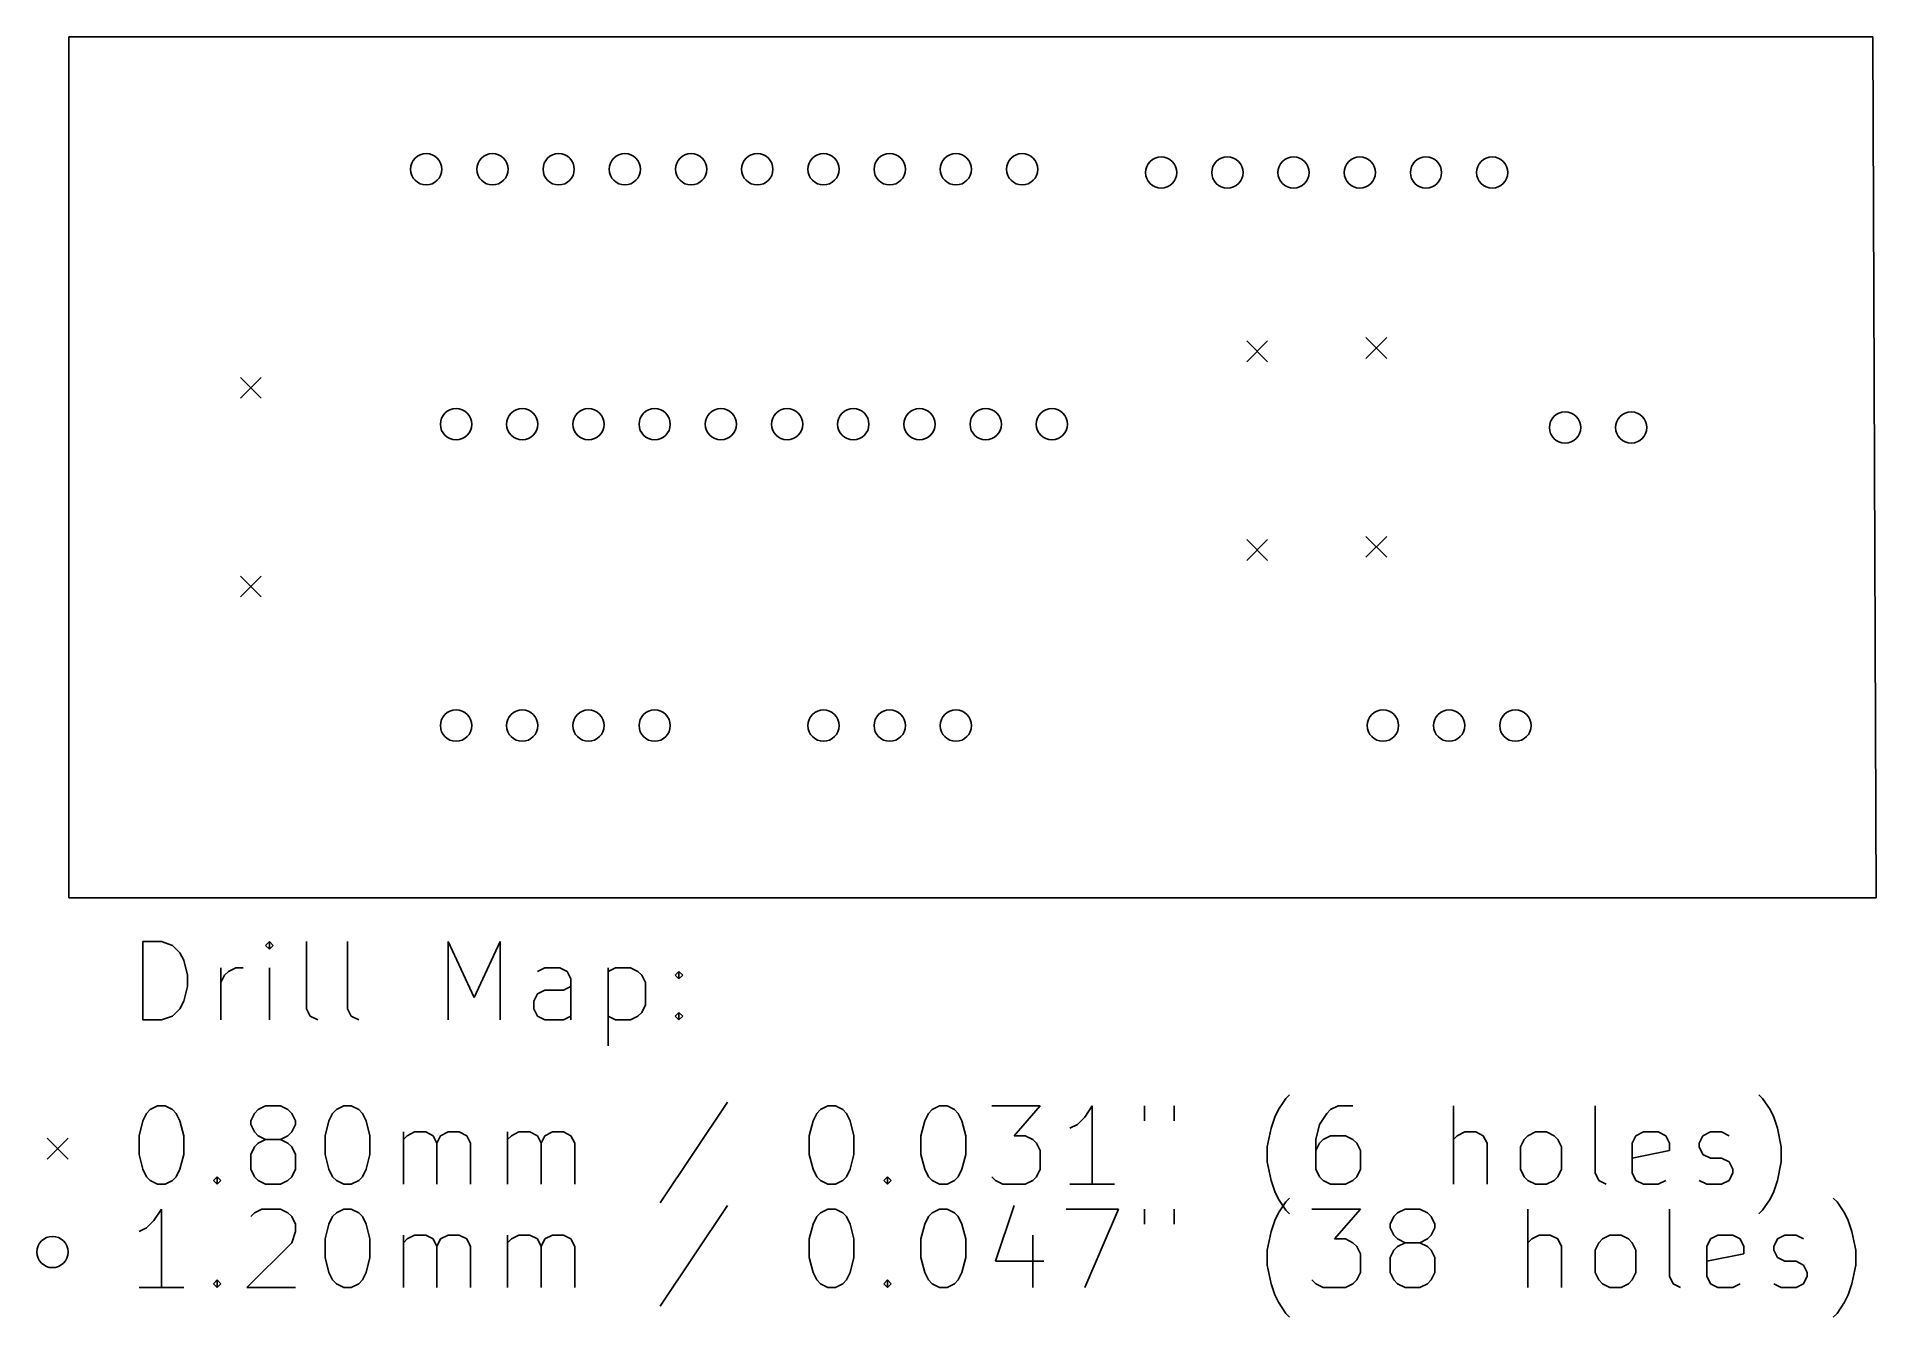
# Model space of a CAD drawing. Extents: x 81.5 to 152, y -143.1 to -94.
import ezdxf

# ---------------------------------------------------------------- set-up
doc = ezdxf.new("R2010")
doc.units = 0
doc.layers.add('BLACK', color=7, linetype='CONTINUOUS')

msp = doc.modelspace()

# ---------------------------------------------------------------- linework, layer by layer
at = {"layer": 'BLACK', "linetype": 'CONTINUOUS'}
for p, q in [((82.677, -93.98), (82.677, -127)), ((82.677, -93.98), (151.892, -93.98)), ((151.892, -93.98), (152.019, -127)), ((127.87, -105.645), (128.67, -106.445)), ((128.67, -105.645), (127.87, -106.445)), ((132.442, -105.518), (133.242, -106.318)), ((133.242, -105.518), (132.442, -106.318)), ((89.262, -107.042), (90.062, -107.842)), ((90.062, -107.042), (89.262, -107.842)), ((127.87, -113.265), (128.67, -114.065)), ((128.67, -113.265), (127.87, -114.065)), ((132.442, -113.138), (133.242, -113.938)), ((133.242, -113.138), (132.442, -113.938)), ((89.262, -114.662), (90.062, -115.462)), ((90.062, -114.662), (89.262, -115.462)), ((152.019, -127), (82.677, -127)), ((85.5163, -131.682), (85.5163, -128.682)), ((85.5163, -128.682), (86.2306, -128.682)), ((86.2306, -128.682), (86.6591, -128.825)), ((86.6591, -128.825), (86.9449, -129.111)), ((86.9449, -129.111), (87.0877, -129.396)), ((90.3734, -128.682), (90.2306, -128.825)), ((90.2306, -128.825), (90.3734, -128.968)), ((90.5163, -128.825), (90.3734, -128.682)), ((90.3734, -128.682), (90.3734, -128.968)), ((90.3734, -128.968), (90.5163, -128.825)), ((91.802, -131.254), (91.802, -128.682)), ((93.3734, -131.254), (93.3734, -128.682)), ((97.2306, -131.682), (97.2306, -128.682)), ((97.2306, -128.682), (98.2306, -130.825)), ((98.2306, -130.825), (99.2306, -128.682)), ((99.2306, -128.682), (99.2306, -131.682)), ((87.0877, -129.396), (87.2306, -129.968)), ((88.5163, -131.682), (88.5163, -129.682)), ((88.6591, -129.968), (88.802, -129.825)), ((88.802, -129.825), (89.0877, -129.682)), ((89.0877, -129.682), (89.3734, -129.682)), ((90.3734, -131.682), (90.3734, -129.682)), ((100.945, -129.682), (100.659, -129.825)), ((101.516, -129.682), (100.945, -129.682)), ((101.802, -129.825), (101.516, -129.682)), ((101.945, -130.111), (101.802, -129.825)), ((103.373, -129.682), (103.373, -132.682)), ((103.373, -129.825), (103.659, -129.682)), ((103.659, -129.682), (104.231, -129.682)), ((104.231, -129.682), (104.516, -129.825)), ((104.516, -129.825), (104.659, -129.968)), ((105.945, -129.968), (106.088, -129.825)), ((106.088, -129.825), (106.231, -129.968)), ((106.088, -129.825), (106.088, -130.111)), ((87.2306, -130.396), (87.0877, -130.968)), ((87.2306, -129.968), (87.2306, -130.396)), ((88.5163, -130.254), (88.6591, -129.968)), ((100.659, -130.682), (100.945, -130.539)), ((100.945, -130.539), (101.659, -130.539)), ((101.659, -130.539), (101.945, -130.396)), ((101.945, -131.682), (101.945, -130.111)), ((104.659, -129.968), (104.802, -130.254)), ((104.802, -130.254), (104.802, -131.111)), ((106.088, -130.111), (105.945, -129.968)), ((106.231, -129.968), (106.088, -130.111)), ((86.9449, -131.254), (86.6591, -131.539)), ((87.0877, -130.968), (86.9449, -131.254)), ((91.9449, -131.539), (91.802, -131.254)), ((93.5163, -131.539), (93.3734, -131.254)), ((100.516, -130.968), (100.659, -130.682)), ((100.516, -131.254), (100.516, -130.968)), ((100.659, -131.539), (100.516, -131.254)), ((104.802, -131.111), (104.659, -131.396)), ((86.2306, -131.682), (85.5163, -131.682)), ((86.6591, -131.539), (86.2306, -131.682)), ((92.2306, -131.682), (91.9449, -131.539)), ((93.802, -131.682), (93.5163, -131.539)), ((100.945, -131.682), (100.659, -131.539)), ((101.659, -131.682), (100.945, -131.682)), ((101.945, -131.539), (101.659, -131.682)), ((103.659, -131.682), (103.373, -131.539)), ((104.231, -131.682), (103.659, -131.682)), ((104.516, -131.539), (104.231, -131.682)), ((104.659, -131.396), (104.516, -131.539)), ((105.945, -131.539), (106.088, -131.396)), ((106.088, -131.682), (105.945, -131.539)), ((106.088, -131.396), (106.231, -131.539)), ((106.088, -131.396), (106.088, -131.682)), ((106.231, -131.539), (106.088, -131.682)), ((129.088, -135.125), (129.373, -134.696)), ((129.373, -134.696), (129.516, -134.554)), ((147.659, -134.696), (147.516, -134.554)), ((147.945, -135.125), (147.659, -134.696)), ((85.5163, -135.554), (85.6591, -135.268)), ((85.6591, -135.268), (85.802, -135.125)), ((85.802, -135.125), (86.0877, -134.982)), ((86.0877, -134.982), (86.3734, -134.982)), ((86.3734, -134.982), (86.6591, -135.125)), ((86.6591, -135.125), (86.802, -135.268)), ((86.802, -135.268), (86.9449, -135.554)), ((89.6591, -135.554), (89.802, -135.268)), ((89.802, -135.268), (89.9449, -135.125)), ((89.9449, -135.125), (90.2306, -134.982)), ((90.2306, -134.982), (90.802, -134.982)), ((90.802, -134.982), (91.0877, -135.125)), ((91.0877, -135.125), (91.2306, -135.268)), ((91.2306, -135.268), (91.3734, -135.554)), ((92.6591, -135.554), (92.802, -135.268)), ((92.802, -135.268), (92.9449, -135.125)), ((92.9449, -135.125), (93.2306, -134.982)), ((93.2306, -134.982), (93.5163, -134.982)), ((93.5163, -134.982), (93.802, -135.125)), ((93.802, -135.125), (93.9449, -135.268)), ((93.9449, -135.268), (94.0877, -135.554)), ((107.945, -134.839), (105.373, -138.696)), ((111.231, -135.554), (111.373, -135.268)), ((111.373, -135.268), (111.516, -135.125)), ((111.516, -135.125), (111.802, -134.982)), ((111.802, -134.982), (112.088, -134.982)), ((112.088, -134.982), (112.373, -135.125)), ((112.373, -135.125), (112.516, -135.268)), ((112.516, -135.268), (112.659, -135.554)), ((115.516, -135.554), (115.659, -135.268)), ((115.659, -135.268), (115.802, -135.125)), ((115.802, -135.125), (116.088, -134.982)), ((116.088, -134.982), (116.373, -134.982)), ((116.373, -134.982), (116.659, -135.125)), ((116.659, -135.125), (116.802, -135.268)), ((116.802, -135.268), (116.945, -135.554)), ((118.088, -134.982), (119.945, -134.982)), ((119.945, -134.982), (118.945, -136.125)), ((121.659, -135.411), (121.373, -135.696)), ((121.945, -134.982), (121.659, -135.411)), ((121.945, -137.982), (121.945, -134.982)), ((123.945, -134.982), (123.945, -135.554)), ((125.088, -134.982), (125.088, -135.554)), ((128.802, -135.839), (128.945, -135.411)), ((128.945, -135.411), (129.088, -135.125)), ((130.945, -135.268), (130.659, -135.696)), ((131.088, -135.125), (130.945, -135.268)), ((131.373, -134.982), (131.088, -135.125)), ((131.945, -134.982), (131.373, -134.982)), ((135.802, -137.982), (135.802, -134.982)), ((141.231, -137.554), (141.231, -134.982)), ((148.088, -135.411), (147.945, -135.125)), ((148.231, -135.839), (148.088, -135.411)), ((85.3734, -136.125), (85.5163, -135.554)), ((85.3734, -136.839), (85.3734, -136.125)), ((86.9449, -135.554), (87.0877, -136.125)), ((87.0877, -136.125), (87.0877, -136.839)), ((89.6591, -135.696), (89.6591, -135.554)), ((89.802, -135.982), (89.6591, -135.696)), ((89.9449, -136.125), (89.802, -135.982)), ((90.2306, -136.268), (89.9449, -136.125)), ((91.0877, -136.125), (90.802, -136.268)), ((91.2306, -135.982), (91.0877, -136.125)), ((91.3734, -135.696), (91.2306, -135.982)), ((91.3734, -135.554), (91.3734, -135.696)), ((92.5163, -136.125), (92.6591, -135.554)), ((92.5163, -136.839), (92.5163, -136.125)), ((94.0877, -135.554), (94.2306, -136.125)), ((94.2306, -136.125), (94.2306, -136.839)), ((95.5163, -137.982), (95.5163, -135.982)), ((95.5163, -136.268), (95.6591, -136.125)), ((95.6591, -136.125), (95.9449, -135.982)), ((95.9449, -135.982), (96.3734, -135.982)), ((96.3734, -135.982), (96.6591, -136.125)), ((96.6591, -136.125), (96.802, -136.411)), ((96.802, -136.411), (96.9449, -136.125)), ((96.9449, -136.125), (97.2306, -135.982)), ((97.2306, -135.982), (97.6591, -135.982)), ((97.6591, -135.982), (97.9449, -136.125)), ((97.9449, -136.125), (98.0877, -136.411)), ((99.5163, -137.982), (99.5163, -135.982)), ((99.5163, -136.268), (99.6591, -136.125)), ((99.6591, -136.125), (99.9449, -135.982)), ((99.9449, -135.982), (100.373, -135.982)), ((100.373, -135.982), (100.659, -136.125)), ((100.659, -136.125), (100.802, -136.411)), ((100.802, -136.411), (100.945, -136.125)), ((100.945, -136.125), (101.231, -135.982)), ((101.231, -135.982), (101.659, -135.982)), ((101.659, -135.982), (101.945, -136.125)), ((101.945, -136.125), (102.088, -136.411)), ((111.088, -136.125), (111.231, -135.554)), ((111.088, -136.839), (111.088, -136.125)), ((112.659, -135.554), (112.802, -136.125)), ((112.802, -136.125), (112.802, -136.839)), ((115.373, -136.125), (115.516, -135.554)), ((115.373, -136.839), (115.373, -136.125)), ((116.945, -135.554), (117.088, -136.125)), ((117.088, -136.125), (117.088, -136.839)), ((118.945, -136.125), (119.373, -136.125)), ((119.373, -136.125), (119.659, -136.268)), ((121.373, -135.696), (121.088, -135.839)), ((128.659, -136.554), (128.802, -135.839)), ((130.659, -135.696), (130.516, -136.268)), ((131.088, -136.125), (130.802, -136.268)), ((131.659, -136.125), (131.088, -136.125)), ((131.945, -136.268), (131.659, -136.125)), ((135.945, -136.125), (135.802, -136.268)), ((136.231, -135.982), (135.945, -136.125)), ((136.659, -135.982), (136.231, -135.982)), ((136.945, -136.125), (136.659, -135.982)), ((137.088, -136.411), (136.945, -136.125)), ((138.516, -136.268), (138.659, -136.125)), ((138.659, -136.125), (138.945, -135.982)), ((138.945, -135.982), (139.373, -135.982)), ((139.373, -135.982), (139.659, -136.125)), ((139.659, -136.125), (139.802, -136.268)), ((142.659, -136.411), (142.802, -136.125)), ((142.802, -136.125), (143.088, -135.982)), ((143.088, -135.982), (143.659, -135.982)), ((143.659, -135.982), (143.945, -136.125)), ((143.945, -136.125), (144.088, -136.411)), ((145.231, -136.411), (145.373, -136.125)), ((145.373, -136.125), (145.659, -135.982)), ((145.659, -135.982), (146.088, -135.982)), ((146.088, -135.982), (146.373, -136.125)), ((148.373, -136.554), (148.231, -135.839)), ((81.852, -136.225), (82.652, -137.025)), ((82.652, -136.225), (81.852, -137.025)), ((85.5163, -137.411), (85.3734, -136.839)), ((87.0877, -136.839), (86.9449, -137.411)), ((89.802, -136.554), (89.6591, -136.839)), ((89.6591, -136.839), (89.6591, -137.411)), ((89.9449, -136.411), (89.802, -136.554)), ((90.2306, -136.268), (89.9449, -136.411)), ((90.802, -136.268), (90.2306, -136.268)), ((91.0877, -136.411), (90.802, -136.268)), ((91.2306, -136.554), (91.0877, -136.411)), ((91.3734, -136.839), (91.2306, -136.554)), ((91.3734, -137.411), (91.3734, -136.839)), ((92.6591, -137.411), (92.5163, -136.839)), ((94.2306, -136.839), (94.0877, -137.411)), ((96.802, -136.411), (96.802, -137.982)), ((98.0877, -136.411), (98.0877, -137.982)), ((100.802, -136.411), (100.802, -137.982)), ((102.088, -136.411), (102.088, -137.982)), ((111.231, -137.411), (111.088, -136.839)), ((112.802, -136.839), (112.659, -137.411)), ((115.516, -137.411), (115.373, -136.839)), ((117.088, -136.839), (116.945, -137.411)), ((119.659, -136.268), (119.802, -136.411)), ((119.802, -136.411), (119.945, -136.696)), ((119.945, -136.696), (119.945, -137.411)), ((128.659, -137.125), (128.659, -136.554)), ((130.516, -136.268), (130.516, -137.411)), ((130.659, -136.411), (130.516, -136.696)), ((130.802, -136.268), (130.659, -136.411)), ((132.088, -136.411), (131.945, -136.268)), ((132.231, -136.696), (132.088, -136.411)), ((132.231, -137.411), (132.231, -136.696)), ((137.088, -137.982), (137.088, -136.411)), ((138.373, -136.554), (138.516, -136.268)), ((138.373, -137.411), (138.373, -136.554)), ((139.802, -136.268), (139.945, -136.554)), ((139.945, -136.554), (139.945, -137.411)), ((142.659, -137.554), (142.659, -136.411)), ((144.088, -136.696), (142.659, -136.982)), ((144.088, -136.411), (144.088, -136.696)), ((145.231, -136.554), (145.231, -136.411)), ((145.373, -136.839), (145.231, -136.554)), ((145.659, -136.982), (145.373, -136.839)), ((148.373, -137.125), (148.373, -136.554)), ((85.6591, -137.696), (85.5163, -137.411)), ((86.9449, -137.411), (86.802, -137.696)), ((89.6591, -137.411), (89.802, -137.696)), ((91.2306, -137.696), (91.3734, -137.411)), ((92.802, -137.696), (92.6591, -137.411)), ((94.0877, -137.411), (93.9449, -137.696)), ((111.373, -137.696), (111.231, -137.411)), ((112.659, -137.411), (112.516, -137.696)), ((115.659, -137.696), (115.516, -137.411)), ((116.945, -137.411), (116.802, -137.696)), ((119.945, -137.411), (119.802, -137.696)), ((128.802, -137.839), (128.659, -137.125)), ((130.516, -137.411), (130.659, -137.696)), ((132.088, -137.696), (132.231, -137.411)), ((138.516, -137.696), (138.373, -137.411)), ((139.945, -137.411), (139.802, -137.696)), ((141.373, -137.839), (141.231, -137.554)), ((142.802, -137.839), (142.659, -137.554)), ((146.088, -136.982), (145.659, -136.982)), ((146.373, -137.125), (146.088, -136.982)), ((146.516, -137.411), (146.373, -137.125)), ((146.373, -137.839), (146.516, -137.554)), ((146.516, -137.554), (146.516, -137.411)), ((148.231, -137.839), (148.373, -137.125)), ((85.802, -137.839), (85.6591, -137.696)), ((86.0877, -137.982), (85.802, -137.839)), ((86.3734, -137.982), (86.0877, -137.982)), ((86.6591, -137.839), (86.3734, -137.982)), ((86.802, -137.696), (86.6591, -137.839)), ((88.2306, -137.839), (88.3734, -137.696)), ((88.3734, -137.982), (88.2306, -137.839)), ((88.3734, -137.696), (88.5163, -137.839)), ((88.3734, -137.696), (88.3734, -137.982)), ((88.5163, -137.839), (88.3734, -137.982)), ((89.802, -137.696), (89.9449, -137.839)), ((89.9449, -137.839), (90.2306, -137.982)), ((90.2306, -137.982), (90.802, -137.982)), ((90.802, -137.982), (91.0877, -137.839)), ((91.0877, -137.839), (91.2306, -137.696)), ((92.9449, -137.839), (92.802, -137.696)), ((93.2306, -137.982), (92.9449, -137.839)), ((93.5163, -137.982), (93.2306, -137.982)), ((93.802, -137.839), (93.5163, -137.982)), ((93.9449, -137.696), (93.802, -137.839)), ((111.516, -137.839), (111.373, -137.696)), ((111.802, -137.982), (111.516, -137.839)), ((112.088, -137.982), (111.802, -137.982)), ((112.373, -137.839), (112.088, -137.982)), ((112.516, -137.696), (112.373, -137.839)), ((113.945, -137.839), (114.088, -137.696)), ((114.088, -137.982), (113.945, -137.839)), ((114.088, -137.696), (114.231, -137.839)), ((114.088, -137.696), (114.088, -137.982)), ((114.231, -137.839), (114.088, -137.982)), ((115.802, -137.839), (115.659, -137.696)), ((116.088, -137.982), (115.802, -137.839)), ((116.373, -137.982), (116.088, -137.982)), ((116.659, -137.839), (116.373, -137.982)), ((116.802, -137.696), (116.659, -137.839)), ((118.231, -137.839), (118.088, -137.696)), ((118.516, -137.982), (118.231, -137.839)), ((119.373, -137.982), (118.516, -137.982)), ((119.659, -137.839), (119.373, -137.982)), ((119.802, -137.696), (119.659, -137.839)), ((122.802, -137.982), (121.088, -137.982)), ((128.945, -138.268), (128.802, -137.839)), ((129.088, -138.554), (128.945, -138.268)), ((130.659, -137.696), (130.802, -137.839)), ((130.802, -137.839), (131.088, -137.982)), ((131.088, -137.982), (131.659, -137.982)), ((131.659, -137.982), (131.945, -137.839)), ((131.945, -137.839), (132.088, -137.696)), ((138.659, -137.839), (138.516, -137.696)), ((138.945, -137.982), (138.659, -137.839)), ((139.373, -137.982), (138.945, -137.982)), ((139.659, -137.839), (139.373, -137.982)), ((139.802, -137.696), (139.659, -137.839)), ((141.659, -137.982), (141.373, -137.839)), ((143.088, -137.982), (142.802, -137.839)), ((143.659, -137.982), (143.088, -137.982)), ((143.945, -137.839), (143.659, -137.982)), ((145.231, -137.839), (145.516, -137.982)), ((145.516, -137.982), (146.088, -137.982)), ((146.088, -137.982), (146.373, -137.839)), ((147.945, -138.554), (148.088, -138.268)), ((148.088, -138.268), (148.231, -137.839)), ((86.2306, -138.942), (85.9449, -139.371)), ((86.2306, -141.942), (86.2306, -138.942)), ((89.802, -139.085), (90.0877, -138.942)), ((90.0877, -138.942), (90.802, -138.942)), ((90.802, -138.942), (91.0877, -139.085)), ((92.9449, -139.085), (93.2306, -138.942)), ((93.2306, -138.942), (93.5163, -138.942)), ((93.5163, -138.942), (93.802, -139.085)), ((107.945, -138.799), (105.373, -142.656)), ((111.516, -139.085), (111.802, -138.942)), ((111.802, -138.942), (112.088, -138.942)), ((112.088, -138.942), (112.373, -139.085)), ((115.802, -139.085), (116.088, -138.942)), ((116.088, -138.942), (116.373, -138.942)), ((116.373, -138.942), (116.659, -139.085)), ((118.945, -138.799), (118.231, -140.942)), ((120.945, -138.942), (122.945, -138.942)), ((122.945, -138.942), (121.659, -141.942)), ((123.945, -138.942), (123.945, -139.514)), ((125.088, -138.942), (125.088, -139.514)), ((129.373, -138.982), (129.088, -138.554)), ((129.088, -139.085), (129.373, -138.656)), ((129.373, -138.656), (129.516, -138.514)), ((129.516, -139.125), (129.373, -138.982)), ((130.373, -138.942), (132.231, -138.942)), ((132.231, -138.942), (131.231, -140.085)), ((133.659, -139.085), (133.945, -138.942)), ((133.945, -138.942), (134.516, -138.942)), ((134.516, -138.942), (134.802, -139.085)), ((138.659, -141.942), (138.659, -138.942)), ((144.088, -141.514), (144.088, -138.942)), ((147.516, -139.125), (147.659, -138.982)), ((147.659, -138.982), (147.945, -138.554)), ((150.516, -138.656), (150.373, -138.514)), ((150.802, -139.085), (150.516, -138.656)), ((85.6591, -139.656), (85.3734, -139.799)), ((85.9449, -139.371), (85.6591, -139.656)), ((89.6591, -139.228), (89.802, -139.085)), ((91.0877, -139.085), (91.2306, -139.228)), ((91.2306, -139.228), (91.3734, -139.514)), ((91.3734, -139.514), (91.3734, -139.799)), ((92.5163, -140.085), (92.6591, -139.514)), ((92.6591, -139.514), (92.802, -139.228)), ((92.802, -139.228), (92.9449, -139.085)), ((93.802, -139.085), (93.9449, -139.228)), ((93.9449, -139.228), (94.0877, -139.514)), ((94.0877, -139.514), (94.2306, -140.085)), ((111.088, -140.085), (111.231, -139.514)), ((111.231, -139.514), (111.373, -139.228)), ((111.373, -139.228), (111.516, -139.085)), ((112.373, -139.085), (112.516, -139.228)), ((112.516, -139.228), (112.659, -139.514)), ((112.659, -139.514), (112.802, -140.085)), ((115.373, -140.085), (115.516, -139.514)), ((115.516, -139.514), (115.659, -139.228)), ((115.659, -139.228), (115.802, -139.085)), ((116.659, -139.085), (116.802, -139.228)), ((116.802, -139.228), (116.945, -139.514)), ((116.945, -139.514), (117.088, -140.085)), ((128.802, -139.799), (128.945, -139.371)), ((128.945, -139.371), (129.088, -139.085)), ((133.373, -139.514), (133.516, -139.228)), ((133.373, -139.656), (133.373, -139.514)), ((133.516, -139.942), (133.373, -139.656)), ((133.516, -139.228), (133.659, -139.085)), ((134.802, -139.085), (134.945, -139.228)), ((134.945, -139.228), (135.088, -139.514)), ((135.088, -139.656), (134.945, -139.942)), ((135.088, -139.514), (135.088, -139.656)), ((150.945, -139.371), (150.802, -139.085)), ((151.088, -139.799), (150.945, -139.371)), ((91.2306, -140.228), (89.5163, -141.942)), ((91.3734, -139.799), (91.2306, -140.228)), ((92.5163, -140.799), (92.5163, -140.085)), ((94.2306, -140.085), (94.2306, -140.799)), ((95.5163, -141.942), (95.5163, -139.942)), ((95.5163, -140.228), (95.6591, -140.085)), ((95.6591, -140.085), (95.9449, -139.942)), ((95.9449, -139.942), (96.3734, -139.942)), ((96.3734, -139.942), (96.6591, -140.085)), ((96.6591, -140.085), (96.802, -140.371)), ((96.802, -140.371), (96.9449, -140.085)), ((96.802, -140.371), (96.802, -141.942)), ((96.9449, -140.085), (97.2306, -139.942)), ((97.2306, -139.942), (97.6591, -139.942)), ((97.6591, -139.942), (97.9449, -140.085)), ((97.9449, -140.085), (98.0877, -140.371)), ((98.0877, -140.371), (98.0877, -141.942)), ((99.5163, -141.942), (99.5163, -139.942)), ((99.5163, -140.228), (99.6591, -140.085)), ((99.6591, -140.085), (99.9449, -139.942)), ((99.9449, -139.942), (100.373, -139.942)), ((100.373, -139.942), (100.659, -140.085)), ((100.659, -140.085), (100.802, -140.371)), ((100.802, -140.371), (100.945, -140.085)), ((100.802, -140.371), (100.802, -141.942)), ((100.945, -140.085), (101.231, -139.942)), ((101.231, -139.942), (101.659, -139.942)), ((101.659, -139.942), (101.945, -140.085)), ((101.945, -140.085), (102.088, -140.371)), ((102.088, -140.371), (102.088, -141.942)), ((111.088, -140.799), (111.088, -140.085)), ((112.802, -140.085), (112.802, -140.799)), ((115.373, -140.799), (115.373, -140.085)), ((117.088, -140.085), (117.088, -140.799)), ((119.659, -139.942), (119.659, -141.942)), ((128.659, -140.514), (128.802, -139.799)), ((131.231, -140.085), (131.659, -140.085)), ((131.659, -140.085), (131.945, -140.228)), ((131.945, -140.228), (132.088, -140.371)), ((132.088, -140.371), (132.231, -140.656)), ((133.659, -140.085), (133.516, -139.942)), ((133.659, -140.371), (133.516, -140.514)), ((133.945, -140.228), (133.659, -140.085)), ((133.945, -140.228), (133.659, -140.371)), ((134.516, -140.228), (133.945, -140.228)), ((134.802, -140.085), (134.516, -140.228)), ((134.802, -140.371), (134.516, -140.228)), ((134.945, -139.942), (134.802, -140.085)), ((134.945, -140.514), (134.802, -140.371)), ((138.802, -140.085), (138.659, -140.228)), ((139.088, -139.942), (138.802, -140.085)), ((139.516, -139.942), (139.088, -139.942)), ((139.802, -140.085), (139.516, -139.942)), ((139.945, -140.371), (139.802, -140.085)), ((139.945, -141.942), (139.945, -140.371)), ((141.231, -140.514), (141.373, -140.228)), ((141.373, -140.228), (141.516, -140.085)), ((141.516, -140.085), (141.802, -139.942)), ((141.802, -139.942), (142.231, -139.942)), ((142.231, -139.942), (142.516, -140.085)), ((142.516, -140.085), (142.659, -140.228)), ((142.659, -140.228), (142.802, -140.514)), ((145.516, -140.371), (145.659, -140.085)), ((145.516, -141.514), (145.516, -140.371)), ((145.659, -140.085), (145.945, -139.942)), ((145.945, -139.942), (146.516, -139.942)), ((146.516, -139.942), (146.802, -140.085)), ((146.802, -140.085), (146.945, -140.371)), ((146.945, -140.371), (146.945, -140.656)), ((148.088, -140.371), (148.231, -140.085)), ((148.088, -140.514), (148.088, -140.371)), ((148.231, -140.085), (148.516, -139.942)), ((148.516, -139.942), (148.945, -139.942)), ((148.945, -139.942), (149.231, -140.085)), ((151.231, -140.514), (151.088, -139.799)), ((92.6591, -141.371), (92.5163, -140.799)), ((94.2306, -140.799), (94.0877, -141.371)), ((111.231, -141.371), (111.088, -140.799)), ((112.802, -140.799), (112.659, -141.371)), ((115.516, -141.371), (115.373, -140.799)), ((117.088, -140.799), (116.945, -141.371)), ((118.231, -140.942), (120.088, -140.942)), ((128.659, -141.085), (128.659, -140.514)), ((128.802, -141.799), (128.659, -141.085)), ((132.231, -140.656), (132.231, -141.371)), ((133.516, -140.514), (133.373, -140.799)), ((133.373, -140.799), (133.373, -141.371)), ((135.088, -140.799), (134.945, -140.514)), ((135.088, -141.371), (135.088, -140.799)), ((141.231, -141.371), (141.231, -140.514)), ((142.802, -140.514), (142.802, -141.371)), ((146.945, -140.656), (145.516, -140.942)), ((148.231, -140.799), (148.088, -140.514)), ((148.516, -140.942), (148.231, -140.799)), ((148.945, -140.942), (148.516, -140.942)), ((149.231, -141.085), (148.945, -140.942)), ((149.373, -141.371), (149.231, -141.085)), ((151.088, -141.799), (151.231, -141.085)), ((151.231, -141.085), (151.231, -140.514)), ((88.2306, -141.799), (88.3734, -141.656)), ((88.3734, -141.942), (88.2306, -141.799)), ((88.3734, -141.656), (88.5163, -141.799)), ((88.3734, -141.656), (88.3734, -141.942)), ((88.5163, -141.799), (88.3734, -141.942)), ((92.802, -141.656), (92.6591, -141.371)), ((92.9449, -141.799), (92.802, -141.656)), ((93.2306, -141.942), (92.9449, -141.799)), ((93.802, -141.799), (93.5163, -141.942)), ((93.9449, -141.656), (93.802, -141.799)), ((94.0877, -141.371), (93.9449, -141.656)), ((111.373, -141.656), (111.231, -141.371)), ((111.516, -141.799), (111.373, -141.656)), ((111.802, -141.942), (111.516, -141.799)), ((112.373, -141.799), (112.088, -141.942)), ((112.516, -141.656), (112.373, -141.799)), ((112.659, -141.371), (112.516, -141.656)), ((113.945, -141.799), (114.088, -141.656)), ((114.088, -141.942), (113.945, -141.799)), ((114.088, -141.656), (114.231, -141.799)), ((114.088, -141.656), (114.088, -141.942)), ((114.231, -141.799), (114.088, -141.942)), ((115.659, -141.656), (115.516, -141.371)), ((115.802, -141.799), (115.659, -141.656)), ((116.088, -141.942), (115.802, -141.799)), ((116.659, -141.799), (116.373, -141.942)), ((116.802, -141.656), (116.659, -141.799)), ((116.945, -141.371), (116.802, -141.656)), ((128.945, -142.228), (128.802, -141.799)), ((130.516, -141.799), (130.373, -141.656)), ((130.802, -141.942), (130.516, -141.799)), ((131.945, -141.799), (131.659, -141.942)), ((132.088, -141.656), (131.945, -141.799)), ((132.231, -141.371), (132.088, -141.656)), ((133.373, -141.371), (133.516, -141.656)), ((133.516, -141.656), (133.659, -141.799)), ((133.659, -141.799), (133.945, -141.942)), ((134.516, -141.942), (134.802, -141.799)), ((134.802, -141.799), (134.945, -141.656)), ((134.945, -141.656), (135.088, -141.371)), ((141.373, -141.656), (141.231, -141.371)), ((141.516, -141.799), (141.373, -141.656)), ((141.802, -141.942), (141.516, -141.799)), ((142.516, -141.799), (142.231, -141.942)), ((142.659, -141.656), (142.516, -141.799)), ((142.802, -141.371), (142.659, -141.656)), ((144.231, -141.799), (144.088, -141.514)), ((144.516, -141.942), (144.231, -141.799)), ((145.659, -141.799), (145.516, -141.514)), ((145.945, -141.942), (145.659, -141.799)), ((146.802, -141.799), (146.516, -141.942)), ((148.088, -141.799), (148.373, -141.942)), ((148.945, -141.942), (149.231, -141.799)), ((149.231, -141.799), (149.373, -141.514)), ((149.373, -141.514), (149.373, -141.371)), ((150.945, -142.228), (151.088, -141.799)), ((87.0877, -141.942), (85.3734, -141.942)), ((89.5163, -141.942), (91.3734, -141.942)), ((93.5163, -141.942), (93.2306, -141.942)), ((112.088, -141.942), (111.802, -141.942)), ((116.373, -141.942), (116.088, -141.942)), ((129.088, -142.514), (128.945, -142.228)), ((129.373, -142.942), (129.088, -142.514)), ((131.659, -141.942), (130.802, -141.942)), ((133.945, -141.942), (134.516, -141.942)), ((142.231, -141.942), (141.802, -141.942)), ((146.516, -141.942), (145.945, -141.942)), ((148.373, -141.942), (148.945, -141.942)), ((150.516, -142.942), (150.802, -142.514)), ((150.802, -142.514), (150.945, -142.228)), ((129.516, -143.085), (129.373, -142.942)), ((150.373, -143.085), (150.516, -142.942))]:
    msp.add_line(p, q, dxfattribs=at)
at = {"layer": 'BLACK'}
for centre in [(96.393, -99.06), (98.933, -99.06), (101.473, -99.06), (104.013, -99.06), (106.553, -99.06), (109.093, -99.06), (111.633, -99.06), (114.173, -99.06), (116.713, -99.06), (119.253, -99.06), (124.587, -99.187), (127.127, -99.187), (129.667, -99.187), (132.207, -99.187), (134.747, -99.187), (137.287, -99.187), (97.536, -108.839), (100.076, -108.839), (102.616, -108.839), (105.156, -108.839), (107.696, -108.839), (110.236, -108.839), (112.776, -108.839), (115.316, -108.839), (117.856, -108.839), (120.396, -108.839), (140.081, -108.966), (142.621, -108.966), (97.536, -120.396), (100.076, -120.396), (102.616, -120.396), (105.156, -120.396), (111.633, -120.396), (114.173, -120.396), (116.713, -120.396), (133.096, -120.396), (135.636, -120.396), (138.176, -120.396), (82.052, -140.585)]:
    msp.add_circle(centre, 0.6, dxfattribs=at)

doc.saveas('drawing.dxf')
